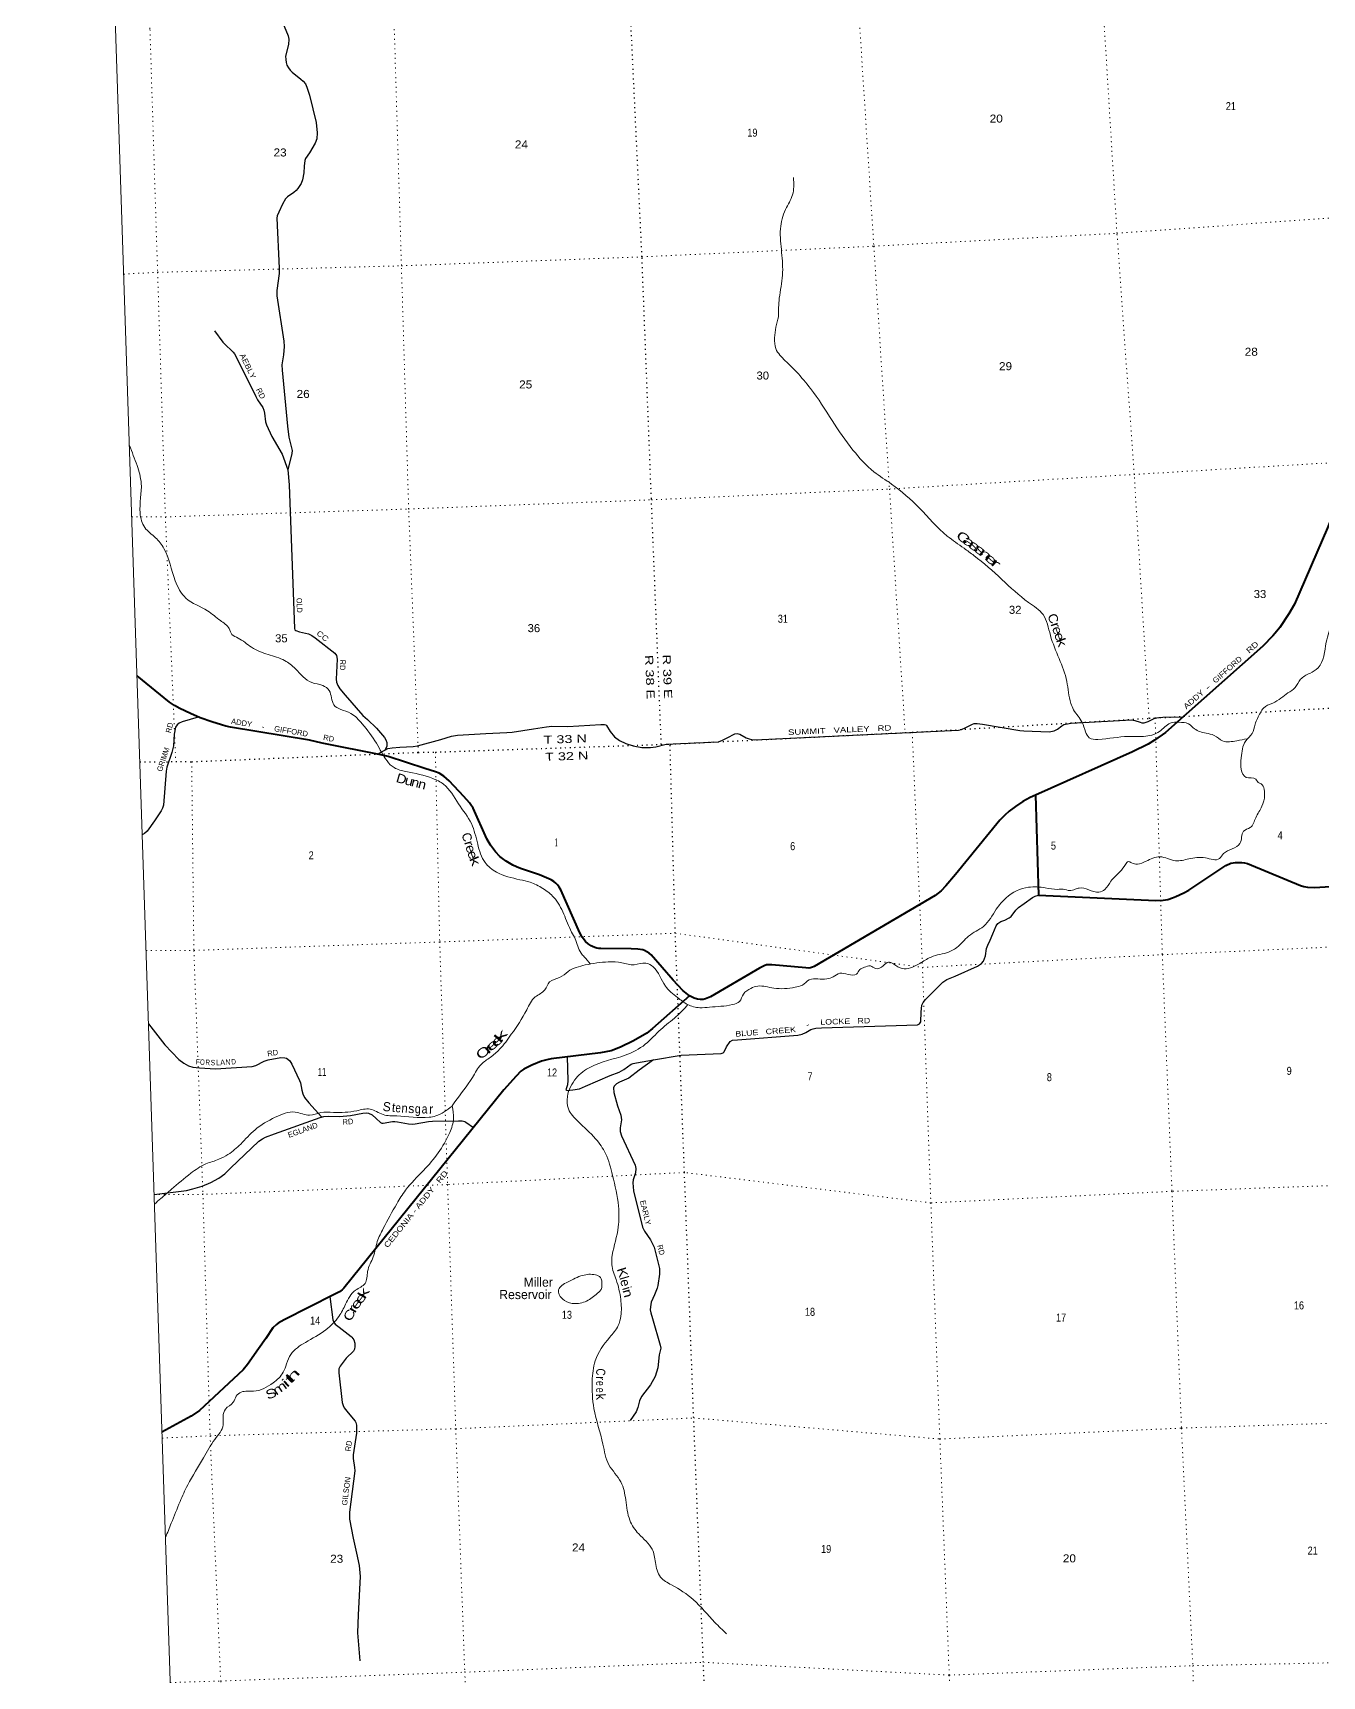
# Model space of a CAD drawing. Header units: feet. Extents: x 733631 to 986127, y 195788 to 388968.
# Drawn here: x 733631 to 761814, y 288752 to 324678 of the extents above; entities that cross this region are included whole.
import ezdxf
from ezdxf.enums import TextEntityAlignment as Align

# ---------------------------------------------------------------- set-up
doc = ezdxf.new("R2010")
doc.units = ezdxf.units.FT
doc.header["$LTSCALE"] = 70
doc.linetypes.add('DOTTED', pattern=[1.5, 0.3, -1.2])
for name, color, linetype, lineweight in [('26', 7, 'Continuous', 40), ('29', 7, 'Continuous', 25), ('39', 7, 'Continuous', 13), ('4', 7, 'Continuous', 13), ('6', 7, 'DOTTED', 25), ('7', 7, 'DOTTED', 13)]:
    doc.layers.add(name, color=color, linetype=linetype, lineweight=lineweight)
for name, color, linetype in [('27', 7, 'Continuous'), ('30', 7, 'Continuous'), ('41', 7, 'Continuous')]:
    doc.layers.add(name, color=color, linetype=linetype)

msp = doc.modelspace()

# ---------------------------------------------------------------- linework, layer by layer
at = {"layer": '26'}
for points in [[(766366.09, 317249.38), (765556.37, 317087.56), (765382.76, 317025.92), (765220.23, 316934.12), (764922.58, 316752.88), (764438.54, 316487.63), (764206.66, 316336.64), (763932.99, 316098.32), (762128.96, 314264.69), (762081.28, 314198.74), (762024.4, 314096.99), (761928.7, 313854.89), (761210.41, 312189.74), (761086.39, 311973.72), (760891.18, 311679.78), (760784.77, 311550.89), (760734.37, 311494.85), (760513.99, 311272.72), (758390.56, 309384.98), (758149.74, 309211.26), (758007.97, 309124.98), (757667.49, 308956.22), (755551.25, 308014.12)], [(747987.76, 303627.15), (747836.1, 303744.5), (747628.04, 303966.74), (747143.4, 304522.14), (747104.19, 304558.56), (747053.79, 304589.39), (747000.58, 304617.41), (746961.38, 304631.42), (746857.77, 304648.23), (746708.57, 304656.33), (746047.09, 304656.94), (745999.49, 304663.64), (745960.29, 304669.24), (745935.09, 304674.85), (745876.28, 304694.46), (745837.16, 304715.46), (745769.88, 304761.71), (745710.43, 304813.58), (745641.06, 304907.41), (745588.32, 305002.78), (745172.03, 305945.52), (745137.02, 306003.47), (745102.02, 306049.2), (745062.82, 306091.23), (745020.81, 306124.85), (744957.74, 306158.14), (744707.56, 306267.62), (744288.72, 306410.98), (744204.54, 306445.67), (744123.34, 306484.9), (743980.18, 306570.73), (743899.32, 306625), (743840.51, 306672.63), (743744.62, 306773.71), (743633.3, 306919.2), (743552.31, 307059.19), (743253.86, 307724.76), (743203.46, 307803.22), (743172.65, 307845.25), (743052.24, 307982.54), (742728.09, 308322.18), (742614, 308426.65), (742511.95, 308491.58), (742431.99, 308524.72), (742201.52, 308594.69), (741395.9, 308855.34), (741240.24, 308896.8), (739958.08, 309152.12), (739676.55, 309211.19), (737948.43, 309500.43), (737846.59, 309523.6), (737751.38, 309551.62), (737546.85, 309614.15), (737286.54, 309702.93), (737074.05, 309797.83), (736846.91, 309907.47), (736724.47, 309976.19), (736614.49, 310047.57), (735907.57, 310621.64)], [(755551.25, 308014.12), (755430.44, 307960.34), (755268.29, 307871.92), (755109.24, 307762.02), (754971.47, 307661.78), (754879.06, 307577.72), (754769.63, 307464), (753800.28, 306274.87), (753585.78, 306028.16), (753485.94, 305923.15), (753351.77, 305817.06), (750712.16, 304268.19), (750671.69, 304250.37), (750626.89, 304239.16), (750593.29, 304233.56), (750527.89, 304234.78), (749784.02, 304303.61), (749704.43, 304305.87), (749669.21, 304303.61), (749618.81, 304284), (749517.67, 304231.96), (748440.43, 303602.29), (748332.1, 303556.87), (748281.7, 303545.66), (748220.76, 303545.28), (748161.29, 303551.26), (748088.48, 303570.88), (747987.76, 303627.15)], [(755551.25, 308014.12), (755616, 305829.08), (758181.75, 305708.67), (758336.45, 305717.61), (758439.92, 305733.96), (758542.09, 305768.08), (758616.61, 305797.96), (758788.99, 305878), (758902.93, 305938.91), (759712.21, 306475.01), (759816.66, 306525.14), (759923.21, 306541.7), (760061.1, 306540.67), (760115.24, 306535.44), (760185.26, 306517.38), (760271.67, 306484.11), (761339.89, 306037.56), (761413.26, 306012.67), (761494.74, 306001.02), (761641.66, 305993.15), (762004.94, 306014.48)], [(747987.76, 303627.15), (747178.4, 302912.5), (747050.68, 302811), (746758.76, 302638.06), (746477.48, 302503.91), (746271.12, 302424.96), (746038.44, 302381.83), (744958.45, 302251.05), (744865.39, 302228.82), (744747.78, 302195.2), (744540.57, 302111.14), (744366.95, 302021.47), (744299.74, 301976.64), (744192.52, 301867.8), (743927.65, 301566.61), (740427.51, 297232.81), (740390.61, 297196.52), (740334.61, 297157.29), (740214.84, 297097.29), (739124.71, 296541.87), (738990.49, 296468.01), (738959.69, 296442.79), (738879.34, 296364.67), (738724.71, 296134.43), (738565.82, 295910.08), (738324.77, 295565.37), (738231.63, 295450.9), (737273.74, 294562.98), (737094.73, 294436.59), (736453.59, 294087.72)]]:
    msp.add_lwpolyline(points, dxfattribs=at)
at = {"layer": '29'}
for points in [[(738899.59, 325369.1), (739212.98, 324610.58), (739226.43, 324538.08), (739219.81, 324427.18), (739157.08, 324165.55), (739157.4, 324093.67), (739166.21, 324031.32), (739186.28, 323971.98), (739217.31, 323912.62), (739252.94, 323863.35), (739299.43, 323821.32), (739488.78, 323666.9), (739542.15, 323618.61), (739587.77, 323561.1), (739622.45, 323490.79), (739677.67, 323319.2), (739823.37, 322719.5), (739846.06, 322490.31), (739841.44, 322364.98), (739803.9, 322264.59), (739676.26, 322053.61), (739593.24, 321928.53), (739579.43, 321884.23), (739563.81, 321760.49), (739557.1, 321614.9), (739528.25, 321466.4), (739494.69, 321384.34), (739421.69, 321278.42), (739385.19, 321230.94), (739338.46, 321186.34), (739200.26, 321096.04), (739151.6, 321048.33), (739084.95, 320934), (739004.57, 320757.21), (738972.75, 320681.27), (738964.79, 320630.48), (739015.86, 319530.48), (739012.91, 319419.4), (738965.46, 319046.87), (738965.53, 318926.98), (739118.75, 317940.23), (739123.92, 317823.19), (739110.49, 317641), (739074.95, 317419.78), (739078.44, 317306.68), (739196.99, 316078.18), (739224.17, 315837.05), (739276.17, 315635.27), (739297.6, 315544.33), (739293.92, 315484.6), (739208.1, 315127.95)], [(737600.45, 318166.03), (737786.52, 317916.49), (737811.1, 317885.81), (738006.1, 317699.83), (738038.37, 317660.83), (738116.52, 317504.42), (738501.91, 316727.67), (738540.47, 316655.46), (738660.08, 316484.63), (738680.76, 316431.84), (738690.91, 316362.74), (738717.26, 316176.18), (738734.85, 316106.14), (738855.37, 315856.64), (739084.28, 315466.14), (739208.1, 315127.95)], [(739208.1, 315127.95), (739234.62, 314795.98), (739347.57, 311653.81), (739355.99, 311629.1), (739381.54, 311610.84), (739459.47, 311581.58), (739659.24, 311539.09), (739731.94, 311504.92), (739801.95, 311453.97), (740229.13, 311115.79), (740264.83, 311063), (740280.38, 310988.66), (740261.18, 310549.85), (740268.77, 310485.61), (740294.03, 310411.06), (740341.12, 310335.1), (740455.34, 310200.4), (740846.03, 309755.8), (740944.39, 309666.89), (741141.49, 309478.97), (741315.03, 309271.95), (741348.86, 309222.24), (741367.55, 309165.06), (741367.11, 309079.8), (741321.97, 308994.58)], [(737248.13, 309716.03), (736892.27, 309614.86), (736831.76, 309589.43), (736782.77, 309549.12), (736748.23, 309497.28), (736717.36, 309348.71), (736704.75, 309089.85), (736684.22, 309004.93), (736665.97, 308946.49), (736560.13, 308625.09), (736547.31, 308538.59), (736488.09, 307793.46), (736465.23, 307728.45), (736436.03, 307670.02), (736288.44, 307452.45), (736131.03, 307226.16), (736074.69, 307176.96), (736022.42, 307143.85)], [(741164.67, 308911.85), (741390.75, 309030.75), (741483.91, 309050.59), (741654.61, 309059.46), (741947.45, 309076.15), (742041.81, 309089.05), (742548.2, 309230.38), (742783.3, 309298.94), (742912.8, 309323.66), (743532.22, 309362.52), (743990.69, 309378.81), (744111.87, 309388.42), (744576.15, 309460.73), (744856.46, 309505.29), (744978.52, 309517.17), (745324.43, 309514.84), (746048.86, 309557.9), (746130.29, 309558.25), (746155.84, 309549.12), (746170.92, 309538.55), (746252.69, 309406.58), (746344.02, 309289.13), (746451.49, 309205.81), (746596.24, 309141.76), (746750.79, 309088.93), (746945.3, 309054.79), (747130.38, 309052.41), (747248.21, 309066.88), (747476.14, 309126.09), (747531.5, 309130.13), (747628.35, 309132.55), (748616.22, 309181), (748705.8, 309214.92), (748805.08, 309265.79), (748978.77, 309353.99), (749024.7, 309357.38), (749082.21, 309346.01), (749222.68, 309266.84), (749289.33, 309241.56), (749338.96, 309229.45), (749414.02, 309222.18), (753863.93, 309432.02), (753933.88, 309446.87), (754025.62, 309488.94), (754167.47, 309567.39), (754208.4, 309576.97), (754273.32, 309582), (754390.97, 309562.06), (755207.71, 309424.95), (755296.34, 309416.57), (755849.05, 309400.29), (755959.6, 309419.48), (756027.05, 309453.82), (756127.34, 309530.49), (756164, 309554.61), (756200.5, 309565.57), (756327.47, 309586.92), (757645.37, 309659.74), (757722.53, 309647.74), (757833.47, 309604.68), (757875.83, 309592.96), (757926.93, 309596.61), (758008.71, 309623.79), (758153.22, 309695.22), (758244.47, 309713.48), (758334.94, 309715.54), (758776.92, 309727.92)], [(745310.2, 302293.65), (745323.28, 301771.62), (745316.81, 301681.13), (745284.43, 301572.86), (745311.47, 301558.86), (745436.11, 301572.86), (745577.25, 301594.32), (745712.38, 301648.48), (746247.56, 301885.83), (746449.27, 301954.43), (746551.79, 302013.93), (746711.76, 302128.41), (746752.6, 302143.95), (746829.78, 302163.4), (747195.65, 302222.41), (747804.59, 302325.45), (748678.9, 302362.39), (748719.4, 302377.4), (748742.17, 302401.25), (748792.72, 302510.24), (748877.29, 302628.67), (748926.12, 302655.17), (749033.75, 302663.17), (750352.62, 302764.29), (750449.97, 302789.63), (750524.25, 302825.64), (750638.97, 302887.15), (750687.14, 302904.81), (750745.26, 302915.21), (750872.55, 302922.3), (752965.21, 302989.73), (753013.27, 303009.77), (753041.49, 303059.38), (753047.97, 303265.52), (753066.57, 303417.64), (753095.96, 303482.58), (753142.85, 303541.79), (753521.22, 303925.83), (753611.73, 303984.38), (753789.06, 304056.05), (754280.41, 304275.5), (754365.82, 304333.63), (754413.07, 304380.91), (754458.01, 304502.6), (754480.43, 304660.93), (754507.57, 304735.51), (754558.64, 304841.67), (754616.21, 304979.2), (754684.76, 305155.12), (754727.17, 305203.64), (754791.06, 305246.73), (754874.13, 305276.12), (754974.16, 305329.47), (755014.65, 305358.43), (755118.75, 305495.8), (755174.97, 305554.05), (755303.31, 305644.46), (755484.59, 305772.8), (755541.16, 305802.27), (755616, 305829.08)], [(736158.88, 303011.66), (736513.2, 302556.72), (736824.52, 302234.1), (736930.44, 302154.26), (737030.85, 302098.12), (737131.25, 302065.61), (737272.32, 302048.12), (737626.84, 302032), (738427.69, 302081.87), (738502.04, 302099.25), (738690.43, 302199.62), (738776.16, 302229.62), (739050.8, 302273.95), (739136.7, 302271.94), (739171.88, 302262.13), (739204.36, 302241.44), (739245.7, 302205.98), (739289.59, 302130.71), (739462.7, 301772.29), (739484.92, 301719.88), (739512.84, 301566.4), (739529.21, 301483.48), (739567.38, 301405.08), (739662.83, 301285.77), (739943.15, 300981.66)], [(747197.67, 302222.49), (746882.38, 301999.99), (746658.32, 301825.53), (746457.22, 301740.8), (746386.41, 301700.7), (746337.34, 301647.2), (746321.44, 301612.05), (746332.35, 301509.75), (746407.77, 301222.12), (746486.82, 301015.13), (746498.23, 300910.86), (746466.32, 300736), (746469.1, 300660.53), (746496.93, 300565.66), (746795.95, 299921.62), (746811.67, 299847.9), (746806.07, 299758.54), (746752.61, 299599.67), (746745.44, 299540.15), (746764.24, 299361.26), (746959.33, 298568.37), (747001.29, 298480.61), (747135.63, 298294.23), (747210.52, 298129.7), (747302.41, 297780.15), (747325.53, 297661.17), (747331.43, 297537.06), (747295.99, 297288.84), (747278.27, 297235.65), (747222.92, 297090.72), (747148.33, 296925.37), (747129.61, 296826.62), (747124.71, 296759.89), (747136.52, 296694.88), (747175.41, 296574.13), (747346.91, 295987.57), (747355.05, 295920.66), (747324.35, 295778.77), (747290.08, 295489.23), (747232.94, 295300.8), (747130.42, 295121.1), (746933.67, 294864.98), (746892.55, 294774.53), (746853.75, 294621.6), (746817.58, 294531.8), (746686.33, 294338.39)], [(736280.87, 299284.24), (736986.35, 299371.98), (737126.13, 299402.22), (737329.13, 299463.72), (737524.04, 299546.46), (737695.32, 299641.02), (737825.54, 299736.95), (737952.45, 299859.08), (738567.61, 300446.78), (738652.14, 300502.45), (738718.01, 300535.55), (738913.58, 300605.93), (739910.17, 300966.35), (739989.48, 300985.97), (740096.21, 300995.9), (740337.19, 300989.76), (740577.12, 301009.44), (740843.36, 301062.39), (740914.24, 301068.3), (740965.43, 301063.3), (741050.08, 301021.02), (741137.76, 300943.02), (741233.18, 300855.54), (741259.75, 300839.29), (741291.25, 300840.15), (741490.1, 300874.75), (741540.3, 300879.18), (741601.56, 300870.71), (741841.79, 300827.83), (741924.21, 300821.56), (741989.18, 300825.99), (742278.87, 300875.56), (742367.18, 300883.62), (742935.39, 300895.73), (743013.91, 300889.53), (743070.02, 300874.75), (743094.4, 300861.71), (743263.07, 300743.74)], [(740122.29, 297050.14), (740189.43, 296539.35), (740208.43, 296490.99), (740240.92, 296449.62), (740324.75, 296381.26), (740586.44, 296180.71), (740603.9, 296162.31), (740645.5, 296100.92), (740667.41, 296031.64), (740669.12, 295962.04), (740663.22, 295899.98), (740639.46, 295858.96), (740481.52, 295701.27), (740348.34, 295530.44), (740320.65, 295468.55), (740317.54, 295379.85), (740394.28, 294730.97), (740412.2, 294666.25), (740438.78, 294616.02), (740521.83, 294510.01), (740674.28, 294326.36), (740689.8, 294293.92), (740704.56, 294240.73), (740706.25, 294065.25), (740633.69, 293593.58), (740633.99, 293507.3), (740665.43, 293314.79), (740666.18, 293240.45), (740551.01, 292336.21), (740549.87, 292181.89), (740633.98, 291769.46), (740702.98, 291437.16), (740765.54, 291169.2), (740786.59, 290929.85), (740744.96, 290092.57), (740727.28, 289698.28), (740778.29, 289088.74)]]:
    msp.add_lwpolyline(points, dxfattribs=at)
at = {"layer": '39'}
for points in [[(749926.6, 318472.74), (749948.11, 318879.36), (750017.03, 319380.26), (749999.3, 319872.95), (749972.77, 320395.73), (750083.97, 320816.84), (750237.88, 321139.98), (750262.17, 321308.33), (750259.31, 321514.4)], [(749926.6, 318472.74), (749845.57, 318007.78), (749873.32, 317774.03), (750079.51, 317510.36), (750323.66, 317263.8), (750633.16, 316901.65), (751100.01, 316205.89), (751557.64, 315558.41), (752017.25, 315082.77), (752401.35, 314811.39), (753009.5, 314288.91), (753619.76, 313677.56), (753985.59, 313409.77), (754201.4, 313251.43), (754813.6, 312729.06), (755397.05, 312226.17), (755712.28, 311963.19), (755874.57, 311506.43), (756231.72, 310496.72), (756319.76, 310019.93), (756381.69, 309877.97), (756567.94, 309603.7), (756643.56, 309395.39), (756721.3, 309267.98), (756914, 309232.35), (757572.92, 309295.2), (757912.2, 309295.55), (758258.99, 309405.22), (758493, 309586.86), (758688.45, 309605.86), (758891.2, 309572.5), (759023.01, 309464.62), (759275.78, 309365.81), (759454.64, 309317.7), (759637.2, 309198.96), (759948.12, 309202.64), (760175.62, 309244.18)], [(766380.37, 316869.82), (766203.79, 316831.75), (766034.01, 316837.64), (765946.78, 316853.66), (765841.35, 316871.25), (765814.58, 316807.93), (765678.86, 316739.89), (765249.84, 316605.95), (765012.19, 316492.93), (764946.14, 316382.16), (764848.58, 316323.14), (764806.43, 316227.11), (764598.24, 316149.18), (764236.25, 315913.83), (764252.33, 315746.49), (764210.88, 315535.27), (764014.17, 315399.02), (763849.13, 315204.95), (763693.26, 315049.5), (763412.45, 314882.86), (763218.82, 314787.11), (763075.8, 314771.43), (762961.56, 314734.23), (762802.38, 314548.39), (762437.06, 314197.76), (762287.15, 313961.62), (762234.41, 313715.77), (762293.24, 313363.55), (762468.79, 312858.62), (762518.94, 312617.34), (762403.62, 312369.94), (762297.79, 312233.92), (762112.57, 312124.23), (762017.41, 312049.11), (761991.19, 311791.79), (761904.59, 311355.12), (761725.96, 310796.92), (761543.04, 310675.16), (761340.13, 310544.82), (761223.24, 310364.06), (761064.45, 310246.94), (760913.68, 310132.04), (760732.45, 310024.47), (760529.06, 309914.32), (760464.75, 309815.71), (760347.56, 309562.2), (760281.7, 309358.46), (760144.1, 309199.42), (760045.83, 308829.16), (760045.81, 308574.51), (760154.93, 308401.4), (760363.92, 308360.1), (760442.73, 308273.14), (760450.85, 308271.32), (760555.78, 308019.28), (760497.08, 307769.24), (760363.65, 307519.36), (760237.52, 307302), (760098.01, 307223.75), (760054.65, 307093.33), (760017.53, 306954.98), (759848.6, 306839.63), (759657.23, 306733.82), (759568.89, 306626.54), (759261.57, 306641.13), (758902.58, 306620.09), (758608.71, 306578.43), (758267.37, 306664.94), (757964.74, 306566.47), (757776.35, 306505.2), (757648.43, 306534.36), (757579.18, 306558.91), (757514.01, 306496.66), (757396.54, 306340.15), (757195.5, 306131.03), (757062.46, 305949.88), (756934.57, 305892.13), (756711.21, 305943.17), (756500.29, 305980.37), (756414.07, 305953.98), (756293.54, 305926.73), (756153.51, 305955.59), (756032.41, 305952.58), (755759.01, 305984.19), (755397.15, 305999.45), (754905.79, 305768.97), (754691.57, 305519.11), (754409.63, 305144.28), (754085.47, 304932.1), (753826.9, 304679.12), (753605.49, 304562.46)], [(735741.37, 315656.29), (735907.77, 315222.14), (735999.85, 314830.33), (735974.8, 314182.98), (736079.34, 313862.22), (736312.77, 313641.67), (736496.09, 313405.72), (736743.03, 312700.46), (736974.15, 312322.21), (737451.37, 312041.02), (737731.04, 311829.7), (737921.04, 311652.53), (737982.64, 311524.72), (738115.75, 311447.18), (738411.32, 311246.36), (738774.57, 311087.65), (739135.18, 310955.13), (739371.69, 310775.08), (739726.18, 310474.67), (739966.03, 310409.89), (740108.02, 310298.23), (740212.37, 309985.54), (740362.15, 309886.19), (740580.28, 309800.66), (740828.04, 309572.38), (741143.1, 309145.69), (741372.39, 308759.31), (741529.33, 308613.66), (741781.72, 308531.01), (742371.02, 308377.9), (742608.27, 308252.43), (742935.49, 307824.02), (743216.39, 307390.42), (743354.22, 306943.16), (743517.28, 306538.97), (743764.56, 306330.89), (744279.48, 306163.81), (744498.95, 306106.61), (744778.77, 305974.11), (745019.76, 305775.98), (745236.36, 305413.54), (745407.26, 305019.65), (745485.48, 304872.03), (745618.18, 304556.01), (745682.57, 304480.81), (745813.87, 304323.3)], [(753605.49, 304562.46), (753222.32, 304453.91), (752991.29, 304316.81), (752634.03, 304223.05), (752445.9, 304321.44), (752331.81, 304363.07), (752218.63, 304281.44), (752052.4, 304222.74), (751937.98, 304278.51), (751809.42, 304249.04), (751709.65, 304198.06), (751633.18, 304101.17), (751451.62, 304092.62), (751271.27, 304118.45), (751127.71, 304040.11), (750985.37, 303996.15), (750793.57, 303993.41), (750604.18, 303974.56), (750451.39, 303859.61), (750292.99, 303811.21), (749824.87, 303793.51), (749476.46, 303837.4), (749324.11, 303789.16), (749165.56, 303661.94), (749078.42, 303504.15), (748922.56, 303433.59), (748423.05, 303376.72), (748209.24, 303365.34), (747942.97, 303437.54), (747721.25, 303589.67), (747456.82, 303839.77), (747190.43, 304257.57), (747028.92, 304340.46), (746777.34, 304303.89), (746505.68, 304347.67), (746208.35, 304366.55), (745705.04, 304299.48), (745330.71, 304158.82), (745146.07, 304024.88), (744926.2, 303928.48), (744825.21, 303758.22), (744612.83, 303601.37), (744425.67, 303317.82), (744088.93, 302783.99), (743834.15, 302456.32), (743628.3, 302279.42), (743430, 302124.94), (743238.8, 301841.29), (742857.7, 301304.34), (742797.14, 301217.95)], [(747950.58, 303433.65), (747694.82, 303170.67), (747358.11, 302891.49), (747018.46, 302565.75), (746575.78, 302326.38), (745818.47, 302069.09), (745505.21, 301822.82), (745316.74, 301424.04), (745339.35, 301151.77), (745543.66, 300881.99), (745932.45, 300497.55), (746148.05, 300177.53), (746304.81, 299698.4), (746431.81, 299026.54), (746428.44, 298571.73), (746297.67, 297954.09), (746286.45, 297745.65), (746380.99, 297420.59), (746482.11, 296988.59), (746484.67, 296624.87), (746427.03, 296415.28), (746241.21, 296160.06), (745924.22, 295644.91), (745857.86, 295206.72), (745896.39, 294603.4), (746092.67, 293820.08), (746224.5, 293370.65), (746485.79, 292997.19), (746590.04, 292603.66), (746681.35, 292159.29), (746874.22, 291860.93), (747166.85, 291528.67), (747242.42, 291237.5), (747348.93, 290918.81), (747591.31, 290746.98), (748069.54, 290423.38), (748539.73, 289927.78), (748794.07, 289677.44)], [(742797.49, 301214.83), (742437.52, 300999.84), (742292.23, 300970.77), (741586.52, 300999.92), (741286.94, 301028.86), (741002.86, 301147.63), (740709.87, 301113.71), (740203.3, 301076.71), (739922.7, 301071.76), (739679.67, 301015.2), (739367.07, 301082.21), (738929.45, 300970.28), (738487.59, 300696.58), (738173.84, 300385.63), (737896.57, 300154.41), (737699.05, 300052.49), (737410.65, 299950.34), (737084.28, 299746.19), (736662.35, 299398.2), (736428.92, 299192.32), (736289.06, 299073.85)], [(742797.14, 301217.95), (742827.87, 300943.86), (742742.25, 300636.56), (742490.29, 300189.72), (742172.12, 299809.95), (741778.44, 299377.78), (741585.56, 299079.94), (741291.44, 298537.07), (741160.84, 298252.9), (741069.84, 297917.17), (740948.08, 297600.89), (740891.78, 297334.74), (740683.15, 297190.11), (740466.28, 296881.57), (740319.06, 296617.2), (740037.17, 296325.24), (739587.33, 296047.29), (739270.37, 295786.78), (739174.28, 295580.28), (739103.96, 295394.62), (738881.19, 295164.75), (738457.41, 294980.41), (738185.21, 294961.53), (738074.24, 294871.87), (738010.74, 294738.92), (737838.59, 294589.13), (737789.94, 294426.24), (737790.21, 294244.36), (737609.87, 293928.64), (737360.99, 293522.3), (737015.49, 292931.67), (736848.41, 292567.78), (736657.62, 292096.18), (736529.72, 291782.63)], [(746068.75, 297301.68), (746036.53, 297468.62), (745928.16, 297524.54), (745651.74, 297513.63), (745319.94, 297367.96), (745124.09, 297195.35), (745138.64, 297092.64), (745248.68, 296966.03), (745482.56, 296897.06), (745767.64, 296968.82), (746001.75, 297146.42), (746052.93, 297202.26), (746068.75, 297301.68)]]:
    msp.add_spline(points, degree=3, dxfattribs=at)
at = {"layer": '4'}
msp.add_line((739699.88, 195787.95), (733631.22, 379550.22), dxfattribs=at)
msp.add_line((739699.88, 195787.95), (733631.22, 379550.22), dxfattribs=at)
at = {"layer": '6'}
msp.add_line((735969.72, 308739.77), (736351.1, 308742.62), dxfattribs=at)
for points in [[(747368.01, 309122.5), (747151.86, 314495.04), (746945.85, 319780.92), (746698.45, 325023.33), (746694.66, 325098.01), (746478.45, 330302.8), (746472.26, 330393.59), (746333.56, 333954.15)], [(736552.48, 308744.12), (736753.92, 308745.62), (737103.35, 308744.2), (742056.6, 308948.1), (742430.1, 308953.34), (747368.01, 309122.5), (747559.76, 309127.27), (752698.35, 309380.23), (752852.73, 309387.09), (758030.03, 309692.57), (758163.15, 309699.92), (763368.7, 309994.98), (763449.44, 309996.98), (766607.94, 310219)], [(748327.2, 288020.51), (748287.77, 289054.51), (748076.38, 294396.85), (747874.5, 299763.67), (747673.86, 304993.1), (747559.76, 309127.27)]]:
    msp.add_lwpolyline(points, dxfattribs=at)
at = {"layer": '7'}
for points in [[(751163.74, 334116.6), (751289.32, 330634.53), (751673.96, 325310.65), (752013.52, 320013.94), (752355.39, 314705.16), (752698.35, 309380.23)], [(758030.03, 309692.57), (757705.84, 315022), (757328.46, 320295.54), (757001.54, 325655.22), (756644.82, 330993.94), (756533.18, 334298.45)], [(742056.6, 308948.1), (741845.73, 314268.22), (741687.2, 319595.7), (741527.41, 324890.81), (741334.85, 330205.32), (741176.06, 333781.77)], [(735845.53, 333604.96), (736055.64, 330035.76), (736191.01, 324748.12), (736357.09, 319443.06), (736528.21, 314095.68), (736753.92, 308745.62)], [(735617.52, 319404.42), (736357.09, 319443.06), (741689.45, 319585.65), (746945.85, 319780.92), (752013.52, 320013.94), (757328.46, 320295.54), (762631.39, 320677.4), (766243.66, 320808.16)], [(735792.82, 314096.24), (736528.21, 314095.68), (741845.73, 314268.22), (747152.48, 314468.78), (752355.39, 314705.16), (757701.76, 315023.92), (763080.42, 315343.49), (766426.35, 315497.33)], [(758163.15, 309699.92), (758320.06, 304526), (758531.52, 299351.41), (758738.99, 294174.7), (758987.26, 288980.81), (759006.14, 288381.33)], [(752852.73, 309387.09), (753077.74, 304248.22), (753260.32, 299099.18), (753457.36, 293936.36), (753662.48, 288773.74), (753692.59, 288201.16)], [(737103.35, 308744.2), (737150.6, 304618.47), (737236.57, 302294.44)], [(742430.1, 308953.34), (742524.4, 304802.51), (742696.48, 299499.62), (742875.49, 294160.52), (743071.99, 288850.15), (743120.11, 287846.42)], [(736105.87, 304616.99), (737150.6, 304618.47), (742524.4, 304802.51), (747673.86, 304993.1), (753077.74, 304248.22), (758320.06, 304526), (763619.85, 304764.78), (766788.43, 304972.29)], [(737244.21, 302088.03), (737347.2, 299304.06), (737505.01, 294006.88), (737737.07, 288644.85), (737777.49, 287669.08)], [(766969.29, 299715.14), (763816.26, 299543.34), (758531.52, 299351.41), (753260.32, 299099.18), (747874.5, 299763.67), (742696.48, 299499.62), (737353.73, 299284.01), (736280.87, 299284.24)], [(736457.96, 293955.56), (737505.01, 294006.88), (742875.49, 294160.52), (748076.38, 294396.85), (753457.36, 293936.36), (758738.99, 294174.7), (764014.12, 294346.18), (767149.17, 294486.36)], [(736634.4, 288612.88), (737737.07, 288644.85), (743070.26, 288837.98), (748287.77, 289054.51), (753662.48, 288773.74), (758987.26, 288980.81), (764227.54, 289088.77), (767331.04, 289199.85)]]:
    msp.add_lwpolyline(points, dxfattribs=at)

# ---------------------------------------------------------------- texts
at = {"layer": '27'}
for s, rotation, width, p in [('RD', 41.637, 1.25, (760327.84, 311200.21)), ('GIFFORD', 41.637, 1.1, (759780.01, 310711.91)), ('ADDY', 41.637, 1.2, (759045.81, 310060.58)), ('-', 41.637, 2, (759354.55, 310331.63)), ('RD', 348.738, 0.9, (740086.68, 309197.89)), ('CEDONIA - ADDY   RD', 51.074, 1.25, (742048.55, 298924.57))]:
    msp.add_text(s, height=120, rotation=rotation, dxfattribs=dict(at, width=width)).set_placement(p, align=Align.CENTER)
for s, p in [('ADDY', (738184.01, 309536.12)), ('-', (738655.53, 309453.06)), ('GIFFORD', (739266, 309350.88))]:
    msp.add_text(s, height=120, rotation=350.498, dxfattribs=at).set_placement(p, align=Align.CENTER)
at = {"layer": '30'}
for s, rotation, width, p in [('AEBLY', 296.389, 1.15, (738277.18, 317367.24)), ('RD', 296.389, 1.05, (738559.23, 316769.64)), ('OLD', 272.059, 0.95, (739399.38, 312160.75)), ('CC', 321.633, 1.2, (739928.02, 311443.44)), ('RD', 267.495, 0.85, (740344.77, 310860.63)), ('RD', 76.262, 0.95, (736674.66, 309473.32)), ('SUMMIT   VALLEY   RD', 2.544, 1.3, (751269.78, 309377.03)), ('GRIMM', 71.773, 0.95, (736535.87, 308775.69)), ('BLUE   CREEK', 4.384, 1.2, (749653.9, 302781.56)), ('-', 28.199, 1.5, (750592.29, 302941.55)), ('LOCKE   RD', 1.846, 1.2, (751391.5, 303009.06)), ('F', 352.932, 0.85, (737232.04, 302123.65)), ('O', 357.397, 0.65, (737334.9, 302115.35)), ('R', 357.397, 0.7, (737451.05, 302110.07)), ('S', 357.397, 0.75, (737564.86, 302104.88)), ('L', 0.563, 0.75, (737679.85, 302107.78)), ('A', 3.563, 0.8, (737783.42, 302111.88)), ('N', 3.563, 0.7, (737899.47, 302119.11)), ('D', 3.563, 0.7, (738022.49, 302126.22)), ('RD', 9.169, 0.9, (738882.6, 302317.7)), ('RD', 4.689, 0.85, (740522.99, 300814.37)), ('EARLY', 283.823, 1.05, (746966.58, 298870.25)), ('RD', 284.729, 0.95, (747304.33, 298056.45)), ('RD', 81.254, 0.9, (740590.91, 293775.89))]:
    msp.add_text(s, height=120, rotation=rotation, dxfattribs=dict(at, width=width)).set_placement(p, align=Align.CENTER)
for s, rotation, p in [('EGLAND', 19.883, (739551.43, 300635.35)), ('GILSON', 82.742, (740538.07, 292788.58))]:
    msp.add_text(s, height=120, rotation=rotation, dxfattribs=at).set_placement(p, align=Align.CENTER)
at = {"layer": '41'}
for s, rotation, width, p in [('C', 323.817, 1.5, (753908.98, 313564.92)), ('a', 323.817, 1.8, (754035.45, 313472.42)), ('s', 323.928, 1.95, (754154.73, 313385.53)), ('s', 323.537, 1.95, (754275.01, 313296.51)), ('n', 321.508, 1.9, (754395.01, 313200.18)), ('e', 319.105, 1.85, (754511.71, 313099.67)), ('r', 319.105, 2.1, (754617.72, 313007.2)), ('C', 290.292, 1.1, (755842.61, 311841.39)), ('r', 288.827, 1.3, (755893.15, 311699.82)), ('e', 288.827, 1.15, (755933.93, 311585.24)), ('e', 289.498, 1.2, (755980.16, 311447.9)), ('k', 289.498, 1.35, (756025.37, 311320.24)), ('D', 343.767, 1.15, (741661.47, 308274.4)), ('u', 345.593, 1.2, (741831.14, 308229.22)), ('n', 345.593, 1.15, (741970.28, 308194.04)), ('n', 345.279, 1.15, (742119.84, 308154.39)), ('r', 285.886, 1.25, (743072.56, 306930.68)), ('e', 288.529, 1.15, (743108.54, 306810.14)), ('e', 289.529, 1.2, (743151.76, 306676.34)), ('k', 292.494, 1.45, (743202.18, 306534.02)), ('k', 49.603, 2.1, (743930.78, 302686.73)), ('C', 36.646, 1.5, (743520.57, 302302.54)), ('r', 39.439, 2, (743644.18, 302396.06)), ('e', 41.906, 1.9, (743738.46, 302481.78)), ('e', 41.906, 1.9, (743846.6, 302574.98)), ('e', 356.779, 0.8, (741611.42, 301078.65)), ('n', 356.779, 0.9, (741751.37, 301070.77)), ('g', 358.491, 0.85, (742043.28, 301057.35)), ('a', 358.491, 0.85, (742192.05, 301053.44)), ('K', 287.38, 1.2, (746425.4, 297552.05)), ('e', 53.441, 1.7, (740870.7, 296959.34)), ('k', 59.572, 1.7, (740944.67, 297076.33)), ('e', 283.99, 1.05, (746486.3, 297328.85)), ('n', 285.358, 1.2, (746543.41, 297098.47)), ('C', 61.415, 1.3, (740635.86, 296598.36)), ('r', 60.348, 1.65, (740707.73, 296734.46)), ('e', 56.441, 1.6, (740780.3, 296840.81)), ('t', 44.738, 2, (739312.33, 295177.35)), ('h', 47.896, 2, (739390.11, 295265.3)), ('C', 266.153, 0.8, (745945.76, 295407.17)), ('S', 21.241, 1.3, (738872.71, 294836.42)), ('m', 34.879, 1.4, (739078.54, 294969.84)), ('i', 42.164, 1.8, (739225.7, 295086.24)), ('e', 270.484, 0.7, (745939.59, 295002.01)), ('e', 270.484, 0.7, (745940.91, 295151.25))]:
    msp.add_text(s, height=200, rotation=rotation, dxfattribs=dict(at, width=width)).set_placement(p, align=Align.CENTER)
for s, rotation, p in [('C', 285.464, (743026.04, 307069.26)), ('S', 353.635, (741358.17, 301102.22)), ('t', 355.329, (741509.22, 301086.51)), ('s', 356.779, (741898.39, 301062.5)), ('r', 358.42, (742334.03, 301051.93)), ('l', 286.637, (746461.4, 297430.9)), ('i', 286.99, (746519.23, 297203.31)), ('r', 269.175, (745938.72, 295265.72)), ('k', 274.34, (745943.59, 294853.24))]:
    msp.add_text(s, height=200, rotation=rotation, dxfattribs=at).set_placement(p, align=Align.CENTER)
for s, p in [('Miller', (744678.51, 297266.28)), ('Reservoir', (744397.62, 296994.96))]:
    msp.add_text(s, height=200, dxfattribs=at).set_placement(p, align=Align.CENTER)
at = {"layer": '6', "width": 1.35}
for s, rotation, p in [('R 38 E', 272.304, (747032.04, 310590.87)), ('R 39 E', 272.304, (747413.72, 310601.18)), ('T 33 N', 1.962, (745270.79, 309150.72)), ('T 32 N', 1.962, (745303.11, 308777.77))]:
    msp.add_text(s, height=175, rotation=rotation, dxfattribs=at).set_placement(p, align=Align.CENTER)
at = {"layer": '7'}
for s, width, p in [('21', 0.85, (759817.93, 322988.77)), ('20', 1.1, (754689.95, 322716.66)), ('24', 1.1, (744310.56, 322151.59)), ('19', 0.85, (749359.5, 322408.4)), ('23', 1.1, (739035.52, 321976.07)), ('28', 1.1, (760264.61, 317618.97)), ('30', 1.05, (749586.27, 317098.78)), ('29', 1.1, (754893.02, 317303.51)), ('26', 1.1, (739539.45, 316696.89)), ('25', 1.1, (744403.95, 316903.89)), ('33', 1.05, (760455.75, 312322.37)), ('31', 0.85, (750025.09, 311781.78)), ('32', 1.05, (755104.04, 311976.84)), ('35', 1.05, (739063.01, 311354.33)), ('36', 1.05, (744583.22, 311576.48)), ('4', 0.85, (760895.76, 307048.37)), ('1', 0.4, (745071.97, 306891.68)), ('6', 0.85, (750240.02, 306809.9)), ('5', 0.85, (755940.27, 306821.68)), ('2', 0.85, (739714.67, 306609.02)), ('11', 0.65, (739951.55, 301872.3)), ('12', 0.85, (744979.59, 301861.78)), ('7', 0.85, (750620.64, 301779.87)), ('8', 0.85, (755850.93, 301759.35)), ('9', 0.85, (761093.52, 301898.23)), ('18', 0.85, (750618.54, 296629.38)), ('16', 0.85, (761306.9, 296769.63)), ('14', 0.85, (739801.62, 296438.61)), ('13', 0.85, (745304.55, 296564.04)), ('17', 0.85, (756106.73, 296503)), ('23', 1.1, (740272.59, 291231)), ('24', 1.1, (745558.34, 291477.41)), ('19', 0.85, (750971.63, 291444.16)), ('20', 1.1, (756288.53, 291239.61)), ('21', 0.85, (761606.86, 291408.93))]:
    msp.add_text(s, height=175, dxfattribs=dict(at, width=width)).set_placement(p, align=Align.CENTER)

doc.saveas('drawing.dxf')
